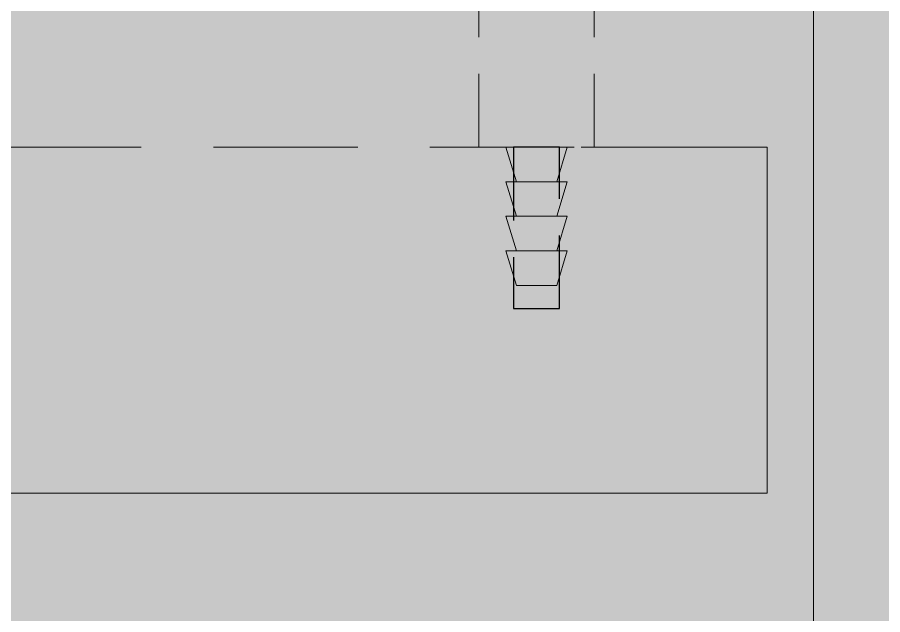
# Model space of a CAD drawing. Header units: millimetres. Extents: x 5622 to 8918, y 2044 to 6634.
# Drawn here: x 8548.6 to 8623.6, y 4041.8 to 4093.6 of the extents above; entities that cross this region are included whole.
import ezdxf

# ---------------------------------------------------------------- set-up
doc = ezdxf.new("R2010")
doc.units = ezdxf.units.MM
doc.linetypes.add('NASCOSTA', pattern=[9.525, 6.35, -3.175])
doc.linetypes.add('TRATTEGGIATA', pattern=[0.75, 0.5, -0.25])
for name, color, linetype, lineweight in [('F_ARREDI', 7, 'Continuous', 5), ('F_FERRAMENTA', 253, 'Continuous', 5), ('F_MULTI laminato OPACO', 1, 'Continuous', 5), ('F_MULTI laminato OPACO_retino', 1, 'Continuous', 5), ('F_Proiezioni', 253, 'NASCOSTA', 9)]:
    doc.layers.add(name, color=color, linetype=linetype, lineweight=lineweight)
doc.layers.add('F_Lavorazioni', color=12, linetype='Continuous')

# ---------------------------------------------------------------- blocks, each defined once
blk = doc.blocks.new("LIBRERIA_ingresso-living_sez._B.B'")
at = {"layer": 'F_MULTI laminato OPACO_retino', "true_color": 0x636466}
h = blk.add_hatch(color=251, dxfattribs=at)
h.dxf.hatch_style = 1
h.paths.add_polyline_path([(41313.132, 11071.126), (41913.132, 11071.126), (41913.132, 13145.626), (41313.132, 13145.626)])
at = {"layer": 'F_MULTI laminato OPACO_retino', "true_color": 0x939598}
h = blk.add_hatch(color=252, dxfattribs=at)
h.dxf.hatch_style = 1
h.paths.add_polyline_path([(41313.132, 13145.626), (41613.132, 13145.626), (41613.132, 11071.126), (41313.132, 11071.126)])
at = {"layer": 'F_MULTI laminato OPACO', "color": 5}
blk.add_lwpolyline([(41313.132, 13145.626), (41613.132, 13145.626), (41613.132, 11071.126), (41313.132, 11071.126)], close=True, dxfattribs=at)
at = {"layer": 'F_Proiezioni', "color": 1}
for p, q in [((41584.132, 11489.625), (41584.132, 11552.625)), ((41594.132, 11489.625), (41594.132, 11552.625)), ((41584.132, 11489.625), (41594.132, 11489.625)), ((41587.382, 11486.625), (41586.482, 11489.625)), ((41591.132, 11489.625), (41587.132, 11489.625)), ((41587.132, 11489.625), (41587.132, 11475.625)), ((41590.882, 11486.625), (41591.782, 11489.625)), ((41591.132, 11475.625), (41591.132, 11489.625)), ((41587.382, 11483.625), (41586.482, 11486.625)), ((41586.482, 11486.625), (41591.782, 11486.625)), ((41590.882, 11483.625), (41591.782, 11486.625)), ((41587.382, 11480.625), (41586.482, 11483.625)), ((41586.482, 11483.625), (41591.782, 11483.625)), ((41590.882, 11480.625), (41591.782, 11483.625)), ((41587.382, 11477.625), (41586.482, 11480.625)), ((41586.482, 11480.625), (41591.782, 11480.625)), ((41590.882, 11477.625), (41591.782, 11480.625)), ((41587.382, 11477.625), (41590.882, 11477.625)), ((41587.132, 11475.625), (41591.132, 11475.625))]:
    blk.add_line(p, q, dxfattribs=at)
at = {"layer": 'F_Proiezioni', "color": 1, "ltscale": 25}
blk.add_lwpolyline([(41354.882, 11489.625), (41609.132, 11489.625), (41609.132, 11459.625), (41354.882, 11459.625)], close=True, dxfattribs=at)

msp = doc.modelspace()

# ---------------------------------------------------------------- linework, layer by layer
at = {"layer": 'F_FERRAMENTA', "linetype": 'NASCOSTA'}
for p, q in [((8588.563, 4082.326), (8588.563, 4145.326)), ((8598.563, 4082.326), (8598.563, 4145.326)), ((8588.563, 4082.326), (8598.563, 4082.326)), ((8591.813, 4079.326), (8590.913, 4082.326)), ((8595.313, 4079.326), (8596.213, 4082.326)), ((8591.813, 4076.326), (8590.913, 4079.326)), ((8590.913, 4079.326), (8596.213, 4079.326)), ((8595.313, 4076.326), (8596.213, 4079.326)), ((8591.813, 4073.326), (8590.913, 4076.326)), ((8590.913, 4076.326), (8596.213, 4076.326)), ((8595.313, 4073.326), (8596.213, 4076.326)), ((8591.813, 4070.326), (8590.913, 4073.326)), ((8590.913, 4073.326), (8596.213, 4073.326)), ((8595.313, 4070.326), (8596.213, 4073.326)), ((8591.813, 4070.326), (8595.313, 4070.326))]:
    msp.add_line(p, q, dxfattribs=at)
at = {"layer": 'F_Lavorazioni', "linetype": 'NASCOSTA'}
for p, q in [((8595.563, 4082.326), (8591.563, 4082.326)), ((8591.563, 4082.326), (8591.563, 4068.326)), ((8595.563, 4068.326), (8595.563, 4082.326)), ((8591.563, 4068.326), (8595.563, 4068.326))]:
    msp.add_line(p, q, dxfattribs=at)
at = {"layer": 'F_MULTI laminato OPACO', "linetype": 'TRATTEGGIATA', "ltscale": 25}
msp.add_lwpolyline([(8359.313, 4082.326), (8613.563, 4082.326), (8613.563, 4052.326), (8359.313, 4052.326)], close=True, dxfattribs=at)

# ---------------------------------------------------------------- block references
at = {"layer": 'F_ARREDI'}
msp.add_blockref("LIBRERIA_ingresso-living_sez._B.B'", (-32995.569, -7407.299), dxfattribs=at)

doc.saveas('drawing.dxf')
